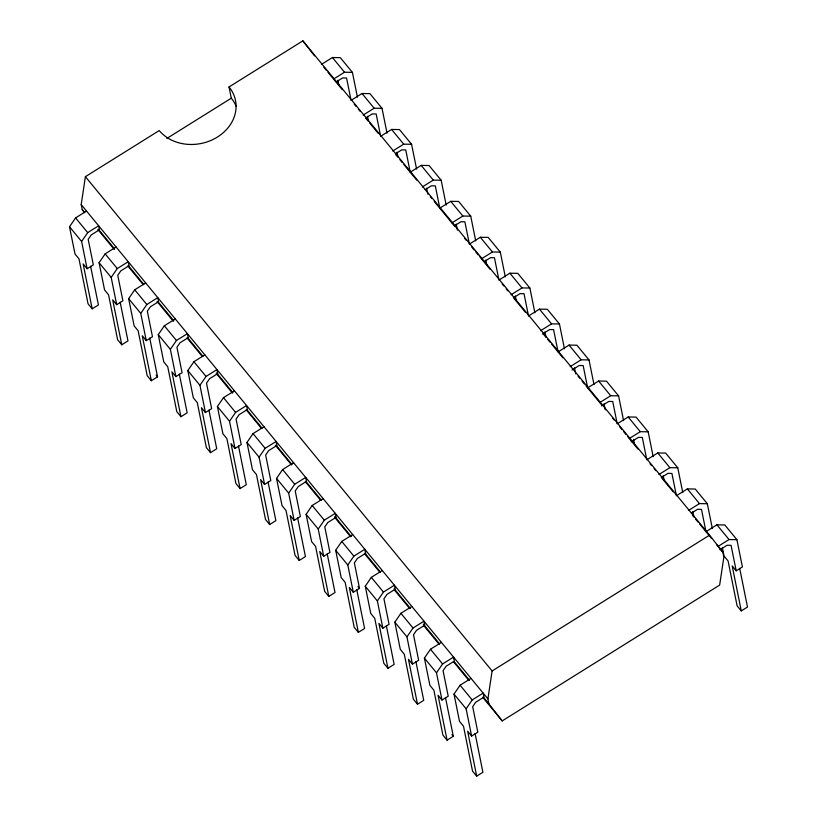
<?xml version="1.0" encoding="UTF-8"?>
<svg xmlns="http://www.w3.org/2000/svg" width="817" height="817" viewBox="0 0 817 817"><rect width="100%" height="100%" fill="white"/><g stroke="black" fill="none" stroke-linecap="round" stroke-linejoin="round"><path stroke-width="1.23" d="M84.549 212.594L82.211 209.591L81.2 204.577L85.397 176.666L159.233 130.557A42.198 35.427 -11.4 0 0 217.414 137.052A42.198 35.427 -11.4 0 0 229.026 86.959L302.862 40.85L709.575 535.155L722.831 552.18L723.842 557.184L719.644 585.105L502.179 720.921L482.735 697.289M502.179 720.921L488.923 703.897L487.912 698.882L492.11 670.971L85.397 176.666M90.605 266.26L98.408 304.966L92.198 308.836L88.052 303.801L78.983 258.866L75.011 254.026L69.506 226.769L75.583 217.914L86.541 211.072M87.113 268.742L81.618 241.485L87.695 232.631L98.653 225.788L99.46 229.791L91.218 234.928L88.185 239.361L93.322 264.861L87.113 268.742L83.13 263.901L92.198 308.836M120.17 302.208L127.973 340.903L121.764 344.784L117.617 339.739L108.559 294.804L104.576 289.964L99.082 262.706L105.158 253.862L116.116 247.01M116.688 304.68L111.194 277.423L117.26 268.568L128.218 261.726L129.025 265.729L120.793 270.876L117.75 275.298L122.897 300.799L116.688 304.68L112.705 299.839L121.764 344.784M149.746 338.146L157.548 376.841L151.339 380.722L147.193 375.687L138.134 330.742L134.151 325.901L128.657 298.654L134.723 289.8L145.681 282.958M146.253 340.618L140.759 313.36L146.835 304.516L157.793 297.664L158.6 301.667L150.359 306.814L147.326 311.236L152.473 336.737L146.253 340.618L142.27 335.777L151.339 380.722M179.352 374.135L187.154 412.83L180.945 416.711L176.799 411.666L167.74 366.731L163.757 361.89L158.263 334.633L164.34 325.789L175.298 318.936M175.869 376.606L170.375 349.349L176.441 340.495L187.399 333.653L188.206 337.656L179.975 342.803L176.932 347.225L182.079 372.726L175.869 376.606L171.887 371.766L180.945 416.711M208.927 410.073L216.73 448.768L210.52 452.649L206.374 447.614L197.305 402.669L193.333 397.828L187.828 370.581L193.905 361.727L204.863 354.884M205.435 412.544L199.94 385.297L206.017 376.443L216.975 369.59L217.782 373.594L209.54 378.741L206.507 383.163L211.644 408.663L205.435 412.544L201.452 407.703L210.52 452.649M238.493 446.011L246.295 484.706L240.086 488.586L235.939 483.552L226.881 438.606L222.898 433.776L217.404 406.519L223.48 397.665L234.438 390.822M235.01 448.482L229.516 421.235L235.582 412.381L246.54 405.538L247.347 409.531L239.115 414.679L236.082 419.101L241.219 444.611L235.01 448.482L231.027 443.651L240.086 488.586M268.068 481.948L275.87 520.643L269.661 524.524L265.515 519.489L256.456 474.554L252.473 469.714L246.979 442.457L253.045 433.602L264.003 426.76M264.575 484.43L259.081 457.173L265.157 448.319L276.115 441.476L276.922 445.469L268.681 450.616L265.648 455.049L270.795 480.549L264.575 484.43L260.592 479.589L269.661 524.524M297.633 517.886L305.435 556.581L299.226 560.462L295.08 555.427L286.021 510.492L282.039 505.652L276.544 478.394L282.621 469.54L293.579 462.698M294.151 520.368L288.656 493.111L294.723 484.256L305.691 477.414L306.487 481.417L298.256 486.554L295.223 490.986L300.36 516.487L294.151 520.368L290.168 515.527L299.226 560.462M327.208 553.824L335.011 592.529L328.802 596.4L324.655 591.365L315.597 546.43L311.614 541.589L306.12 514.332L312.186 505.478L323.144 498.636M323.716 556.306L318.222 529.048L324.298 520.194L335.256 513.352L336.063 517.355L327.821 522.492L324.788 526.924L329.935 552.425L323.716 556.306L319.733 551.465L328.802 596.4M356.784 589.772L364.586 628.467L358.367 632.348L354.221 627.303L345.162 582.368L341.179 577.527L335.685 550.27L341.761 541.426L352.719 534.573M353.291 592.243L347.797 564.986L353.863 556.132L364.831 549.29L365.638 553.293L357.397 558.44L354.364 562.862L359.5 588.363L353.291 592.243L349.308 587.403L358.367 632.348M386.349 625.71L394.151 664.405L387.942 668.286L383.796 663.251L374.737 618.306L370.755 613.465L365.26 586.218L371.327 577.364L382.295 570.521M382.856 628.181L377.362 600.934L383.439 592.08L394.397 585.227L395.203 589.231L386.972 594.378L383.929 598.8L389.076 624.3L382.856 628.181L378.884 623.34L387.942 668.286M415.924 661.647L423.727 700.343L417.507 704.223L413.361 699.189L404.303 654.243L400.32 649.413L394.825 622.156L400.902 613.301L411.86 606.459M412.432 664.119L406.937 636.872L413.014 628.018L423.972 621.175L424.779 625.168L416.537 630.316L413.504 634.738L418.641 660.248L412.432 664.119L408.449 659.288L417.507 704.223M445.49 697.585L453.292 736.28L447.083 740.161L442.937 735.126L433.878 690.191L429.895 685.351L424.401 658.093L430.477 649.239L441.435 642.397M441.997 700.067L436.503 672.81L442.579 663.955L453.537 657.113L454.344 661.106L446.113 666.253L443.069 670.686L448.216 696.186L441.997 700.067L438.024 695.226L447.083 740.161M475.106 733.574L482.908 772.269L476.689 776.15L472.543 771.115L463.484 726.17L459.501 721.34L454.007 694.082L460.083 685.228L471.041 678.386M471.613 736.056L466.119 708.799L472.185 699.944L483.153 693.102L483.96 697.095L475.719 702.242L472.686 706.664L477.822 732.175L471.613 736.056L467.63 731.215L476.689 776.15M166.862 138.43L231.293 98.193L229.026 86.959M321.459 64.369L332.427 57.517L340.311 57.66L352.413 72.366L357.417 97.152M333.571 79.075L344.529 72.233L352.413 72.366M336.441 81.792L342.619 77.932L346.561 78.003L350.963 99.858M351.075 100.348L362.033 93.506L369.917 93.638L382.029 108.355L387.023 133.14M363.177 115.064L374.145 108.222L382.029 108.355M366.047 117.781L372.225 113.92L376.167 113.992L380.579 135.847M380.64 136.296L391.598 129.443L399.493 129.586L411.594 144.303L416.588 169.078M392.752 151.012L403.71 144.16L411.594 144.303M395.622 153.719L401.79 149.858L405.743 149.93L410.144 171.784M410.216 172.234L421.174 165.391L429.058 165.524L441.17 180.24L446.164 205.016M422.318 186.95L433.286 180.108L441.17 180.24M425.187 189.656L431.366 185.806L435.308 185.868L439.72 207.732M439.781 208.172L450.749 201.329L458.633 201.462L470.735 216.178L475.739 240.954M451.893 222.888L462.851 216.045L470.735 216.178M454.763 225.604L460.941 221.744L464.883 221.805L469.285 243.67M469.356 244.109L480.314 237.267L488.198 237.4L500.31 252.116L505.304 276.892M481.468 258.826L492.426 251.983L500.31 252.116M484.328 261.542L490.506 257.682L494.448 257.753L498.86 279.608M498.932 280.047L509.89 273.205L517.774 273.338L529.876 288.054L534.88 312.829M511.033 294.763L521.992 287.921L529.876 288.054M513.903 297.48L520.082 293.62L524.024 293.691L528.425 315.546M528.497 315.985L539.455 309.143L547.339 309.275L559.451 323.992L564.445 348.777M540.609 330.701L551.567 323.859L559.451 323.992M542.437 334.061L549.647 329.557L553.589 329.629L558.001 351.484M558.072 351.933L569.03 345.08L576.914 345.223L589.016 359.94L594.02 384.715M570.174 366.639L581.132 359.797L589.016 359.94M572.012 369.999L579.222 365.495L583.164 365.567L587.566 387.421M587.637 387.871L598.595 381.028L606.48 381.161L618.592 395.877L623.585 420.653M599.749 402.587L610.707 395.734L618.592 395.877M601.578 405.937L608.788 401.443L612.73 401.504L617.141 423.369M617.213 423.809L628.171 416.966L636.055 417.099L648.167 431.815L653.161 456.591M629.315 438.525L640.273 431.682L648.167 431.815M631.153 441.874L638.363 437.381L642.305 437.442L646.707 459.307M646.819 459.797L657.777 452.955L665.661 453.088L677.773 467.804L682.767 492.58M658.931 474.514L669.889 467.671L677.773 467.804M661.79 477.22L667.969 473.37L671.911 473.431L676.323 495.296M676.394 495.735L687.352 488.893L695.236 489.026L707.338 503.742L712.342 528.517M688.496 510.451L699.454 503.609L707.338 503.742M691.366 513.168L697.544 509.308L701.486 509.369L705.888 531.234M705.959 531.673L716.918 524.831L724.802 524.963L736.914 539.68L742.408 566.937L736.199 570.817L732.216 565.977L741.274 610.912L747.494 607.031L739.681 568.336M492.11 670.971L709.575 535.155M718.072 546.389L729.03 539.547L736.914 539.68M719.9 549.749L727.11 545.245L731.052 545.317L736.199 570.817M332.427 57.517L344.529 72.233M362.033 93.506L374.145 108.222M391.598 129.443L403.71 144.16M421.174 165.391L433.286 180.108M450.749 201.329L462.851 216.045M480.314 237.267L492.426 251.983M509.89 273.205L521.992 287.921M539.455 309.143L551.567 323.859M569.03 345.08L581.132 359.797M598.595 381.028L610.707 395.734M628.171 416.966L640.273 431.682M657.777 452.955L669.889 467.671M687.352 488.893L699.454 503.609M716.918 524.831L729.03 539.547M323.889 67.311L326.31 70.252M327.923 72.213L342.323 89.717M354.302 104.28L355.916 106.241M358.336 109.182L359.95 111.143M365.567 117.965L367.946 120.855M369.529 122.785L378.261 133.396M395.928 154.862L397.511 156.793M399.891 159.693L402.281 162.583M403.864 164.513L416.67 180.077M430.263 196.591L431.846 198.521M434.225 201.421L455.069 226.748M464.597 238.319L466.18 240.249M471.777 247.051L474.197 249.992M475.811 251.963L478.231 254.904M479.845 256.865L490.2 269.436M502.159 283.969L503.772 285.94M506.193 288.881L507.806 290.842M513.413 297.664L525.321 312.135M543.785 334.562L546.164 337.462M547.747 339.392L550.127 342.282M551.72 344.212L562.913 357.815M578.109 376.29L579.702 378.22M582.082 381.11L584.461 384.01M586.055 385.941L602.129 405.477M612.444 418.018L614.037 419.948M619.633 426.75L622.054 429.691M623.667 431.652L626.088 434.603M627.701 436.564L638.067 449.156M650.046 463.719L651.66 465.68M654.08 468.621L655.694 470.582M661.31 477.404L673.218 491.875M692.469 515.272L694.052 517.202M695.645 519.132L698.024 522.022M699.607 523.952L711.607 538.546M716.458 544.428L722.831 552.18M741.274 610.912L737.128 605.877L728.07 560.942L724.087 556.101L722.371 547.594M81.2 204.577L487.912 698.882M82.211 209.591L84.641 212.543M98.418 229.281L114.615 248.981M128.392 265.719L143.782 284.428M158.365 302.147L173.766 320.856M187.532 337.595L202.933 356.304M216.699 373.042L232.906 392.742M246.673 409.48L262.073 428.19M276.657 445.908L292.047 464.618M305.824 481.356L321.214 500.065M334.99 516.804L351.187 536.503M364.964 553.242L380.354 571.951M394.131 588.689L410.338 608.379M423.298 624.137L439.505 643.827M454.078 661.556L469.479 680.265M483.245 697.003L488.923 703.897M97.897 229.567L114.104 249.256M127.871 265.995L143.271 284.704M157.038 301.442L173.245 321.142M187.022 337.881L202.412 356.59M216.188 373.328L232.385 393.018M246.162 409.756L261.552 428.465M275.329 445.204L291.526 464.904M305.303 481.642L320.693 500.351M334.47 517.09L350.677 536.779M364.443 553.518L379.844 572.227M394.427 589.956L409.817 608.665M423.594 625.403L438.984 644.113M453.568 661.831L468.958 680.541M75.583 217.914L87.695 232.631M105.158 253.862L117.26 268.568M134.723 289.8L146.835 304.516M164.34 325.789L176.441 340.495M193.905 361.727L206.017 376.443M223.48 397.665L235.582 412.381M253.045 433.602L265.157 448.319M282.621 469.54L294.723 484.256M312.186 505.478L324.298 520.194M341.761 541.426L353.863 556.132M371.327 577.364L383.439 592.08M400.902 613.301L413.014 628.018M430.477 649.239L442.579 663.955M460.083 685.228L472.185 699.944M69.506 226.769L81.618 241.485M99.082 262.706L111.194 277.423M128.657 298.654L140.759 313.36M158.263 334.633L170.375 349.349M187.828 370.581L199.94 385.297M217.404 406.519L229.516 421.235M246.979 442.457L259.081 457.173M276.544 478.394L288.656 493.111M306.12 514.332L318.222 529.048M335.685 550.27L347.797 564.986M365.26 586.218L377.362 600.934M394.825 622.156L406.937 636.872M424.401 658.093L436.503 672.81M454.007 694.082L466.119 708.799M357.907 586.432L359.5 588.363M156.17 375.156L157.548 376.841M451.913 734.606L453.292 736.28M302.862 40.85L314.555 55.873M692.806 511.656L693.786 516.518M663.23 475.719L664.211 480.58M633.624 439.73L634.605 444.591M604.049 403.792L605.274 409.868M574.484 367.854L575.709 373.92M544.908 331.916L545.889 336.767M515.343 295.979L516.324 300.83M485.768 260.031L486.748 264.892M456.203 224.093L457.428 230.169M426.627 188.155L427.853 194.232M397.062 152.217L398.042 157.078M367.487 116.28L368.467 121.13M337.881 80.291L338.861 85.152M231.293 98.193A42.198 35.427 -11.4 0 1 236.133 106.261"/></g></svg>
